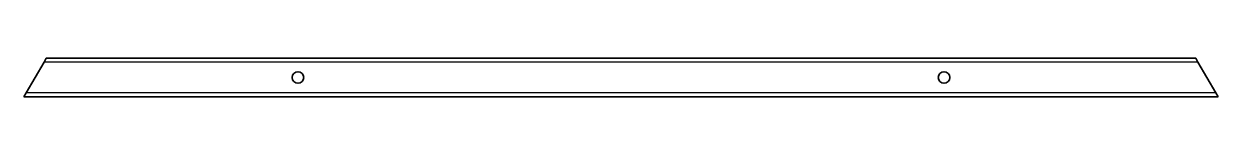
# Model space of a CAD drawing. Header units: inches. Extents: x 0 to 924, y 0 to 30.
import ezdxf

# ---------------------------------------------------------------- set-up
doc = ezdxf.new("R2010")
doc.units = ezdxf.units.IN
doc.header["$MEASUREMENT"] = 0
doc.layers.add('SIMUMAK Visible (ISO)', color=7, linetype='Continuous', lineweight=35)
doc.layers.add('SIMUMAK Visible Narrow (ISO)', color=7, linetype='Continuous', lineweight=25)

# ---------------------------------------------------------------- blocks, each defined once
blk = doc.blocks.new('DIN 30 x 30 x 2 00000005_Sheet_5_2450A 30x30x2mm')
at = {"layer": 'SIMUMAK Visible (ISO)'}
for p, q in [((-446.52, 12), (-460.38, -12)), ((-446.52, 12), (-444.79, 15)), ((444.79, 15), (-444.79, 15)), ((444.79, 15), (446.52, 12)), ((460.38, -12), (446.52, 12)), ((-462.11, -15), (-460.38, -12)), ((462.11, -15), (-462.11, -15)), ((460.38, -12), (462.11, -15))]:
    blk.add_line(p, q, dxfattribs=at)
for centre in [(-250, 0), (250, 0)]:
    blk.add_circle(centre, 4.5, dxfattribs=at)
at = {"layer": 'SIMUMAK Visible Narrow (ISO)'}
for p, q in [((446.52, 12), (-446.52, 12)), ((460.38, -12), (-460.38, -12))]:
    blk.add_line(p, q, dxfattribs=at)

msp = doc.modelspace()

# ---------------------------------------------------------------- block references
msp.add_blockref('DIN 30 x 30 x 2 00000005_Sheet_5_2450A 30x30x2mm', (462.11, 15))

doc.saveas('drawing.dxf')
